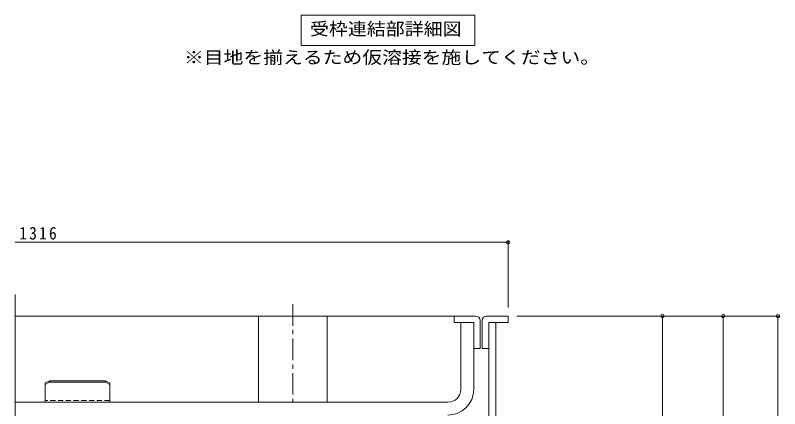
# Model space of a CAD drawing. Units: millimetres at full size, with parts at other scales. Extents: x -748 to 782, y -550 to 532.
# Drawn here: x 24 to 379, y -204.3 to -21.7 of the extents above; entities that cross this region are included whole.
import ezdxf
from ezdxf.enums import TextEntityAlignment as Align

# ---------------------------------------------------------------- set-up
doc = ezdxf.new("R2010")
doc.units = ezdxf.units.MM
doc.header["$LTSCALE"] = 2
doc.header["$PDMODE"] = 32
doc.header["$PDSIZE"] = 1.6
doc.linetypes.add('CHAIN1', pattern=[8, 5, -1, 1, -1])
doc.linetypes.add('DASHED1', pattern=[1.8, 1.2, -0.6])
for name, color, linetype, lineweight in [('D-1', 2, 'Continuous', 9), ('D-2', 3, 'Continuous', 9), ('D-3', 4, 'Continuous', 9), ('D-C', 5, 'Continuous', 9), ('D-F', 7, 'Continuous', 9), ('E-5', 7, 'Continuous', 9), ('E-F', 7, 'Continuous', 9)]:
    doc.layers.add(name, color=color, linetype=linetype, lineweight=lineweight)
doc.styles.add('ＭＳ ゴシック', font='')
doc.styles.get('ＭＳ ゴシック').set_extended_font_data('MS Gothic')

msp = doc.modelspace()

# ---------------------------------------------------------------- linework, layer by layer
at = {"layer": 'D-1'}
for p, q in [((243.872, -282.069), (243.872, -164.269)), ((243.872, -164.269), (247.072, -164.269)), ((247.072, -282.069), (247.072, -164.269))]:
    msp.add_line(p, q, dxfattribs=at)
at = {"layer": 'D-2'}
for p, q in [((236.872, -164.269), (230.872, -164.269)), ((230.872, -195.269), (230.872, -164.269)), ((236.872, -164.269), (236.872, -195.269)), ((224.872, -201.269), (24.02, -201.269))]:
    msp.add_line(p, q, dxfattribs=at)
for radius in [12, 6]:
    msp.add_arc((224.872, -195.269), radius, 270, 0, dxfattribs=at)
at = {"layer": 'D-3'}
for p, q in [((24.02, -161.269), (237.872, -161.269)), ((227.872, -161.269), (227.872, -164.269)), ((239.872, -163.269), (239.872, -176.269)), ((240.872, -163.269), (240.872, -176.269)), ((242.872, -161.269), (252.872, -161.269)), ((227.872, -164.269), (236.872, -164.269)), ((236.872, -164.269), (236.872, -176.269)), ((243.872, -164.269), (243.872, -176.269)), ((236.872, -176.269), (239.872, -176.269)), ((240.872, -176.269), (243.872, -176.269)), ((37.872, -192.269), (39.872, -191.269)), ((39.872, -191.962), (39.872, -191.269)), ((39.872, -191.269), (65.872, -191.269)), ((65.872, -191.962), (65.872, -191.269)), ((67.872, -192.269), (65.872, -191.269)), ((39.872, -191.962), (37.872, -192.962)), ((37.872, -192.269), (37.872, -201.269)), ((39.872, -191.962), (65.872, -191.962)), ((65.872, -191.962), (67.872, -192.962)), ((67.872, -192.269), (67.872, -201.269)), ((67.872, -201.269), (37.872, -201.269))]:
    msp.add_line(p, q, dxfattribs=at)
at = {"layer": 'D-3', "linetype": 'DASHED1'}
msp.add_line((67.872, -200.469), (37.872, -200.469), dxfattribs=at)
at = {"layer": 'D-3'}
msp.add_lwpolyline([(252.872, -161.269), (252.872, -164.269), (243.872, -164.269)], dxfattribs=at)
for centre, start, end in [((237.872, -163.269), 0, 90), ((242.872, -163.269), 90, 180)]:
    msp.add_arc(centre, 2, start, end, dxfattribs=at)
at = {"layer": 'D-C', "color": 2, "linetype": 'CHAIN1'}
msp.add_line((152.872, -155.734), (152.872, -201.269), dxfattribs=at)
at = {"layer": 'D-C', "color": 2}
for p, q in [((136.872, -201.269), (136.872, -161.269)), ((136.872, -161.269), (168.872, -161.269)), ((168.872, -201.269), (168.872, -161.269)), ((136.872, -201.269), (168.872, -201.269))]:
    msp.add_line(p, q, dxfattribs=at)
at = {"layer": 'D-F'}
for p, q in [((252.872, -127.023), (24.02, -127.023)), ((252.872, -126.423), (252.872, -157.269)), ((24.02, -151.269), (24.02, -271.988)), ((378.754, -161.269), (256.872, -161.269)), ((324.485, -161.269), (324.485, -288.469)), ((378.154, -161.269), (378.154, -396.47))]:
    msp.add_line(p, q, dxfattribs=at)
for p in [(252.872, -127.023), (324.485, -161.269), (378.154, -161.269)]:
    msp.add_point(p, dxfattribs=at)
at = {"layer": 'E-5'}
for p, q in [((156.745, -21.659), (156.745, -35.659)), ((156.745, -21.659), (237.345, -21.659)), ((237.345, -21.659), (237.345, -35.659)), ((156.745, -35.659), (237.345, -35.659))]:
    msp.add_line(p, q, dxfattribs=at)
at = {"layer": 'E-F'}
msp.add_line((352.748, -322.793), (352.748, -161.269), dxfattribs=at)
msp.add_point((352.748, -161.269), dxfattribs=at)

# ---------------------------------------------------------------- texts
at = {"layer": 'D-F', "color": 2, "insert": (25.872, -125.823), "char_height": 5.865, "attachment_point": 7, "style": 'ＭＳ ゴシック'}
msp.add_mtext('\\T1.28;\\W0.9;1316', dxfattribs=at)
at = {"layer": 'E-5', "color": 2, "style": 'ＭＳ ゴシック'}
for s, width, p in [('受枠連結部詳細図', 1.1, (160.833, -32.659)), ('※目地を揃えるため仮溶接を施してください。', 1.15, (102.333, -45.87))]:
    msp.add_text(s, height=5.865, dxfattribs=dict(at, width=width)).set_placement(p, align=Align.BOTTOM_LEFT)

doc.saveas('drawing.dxf')
